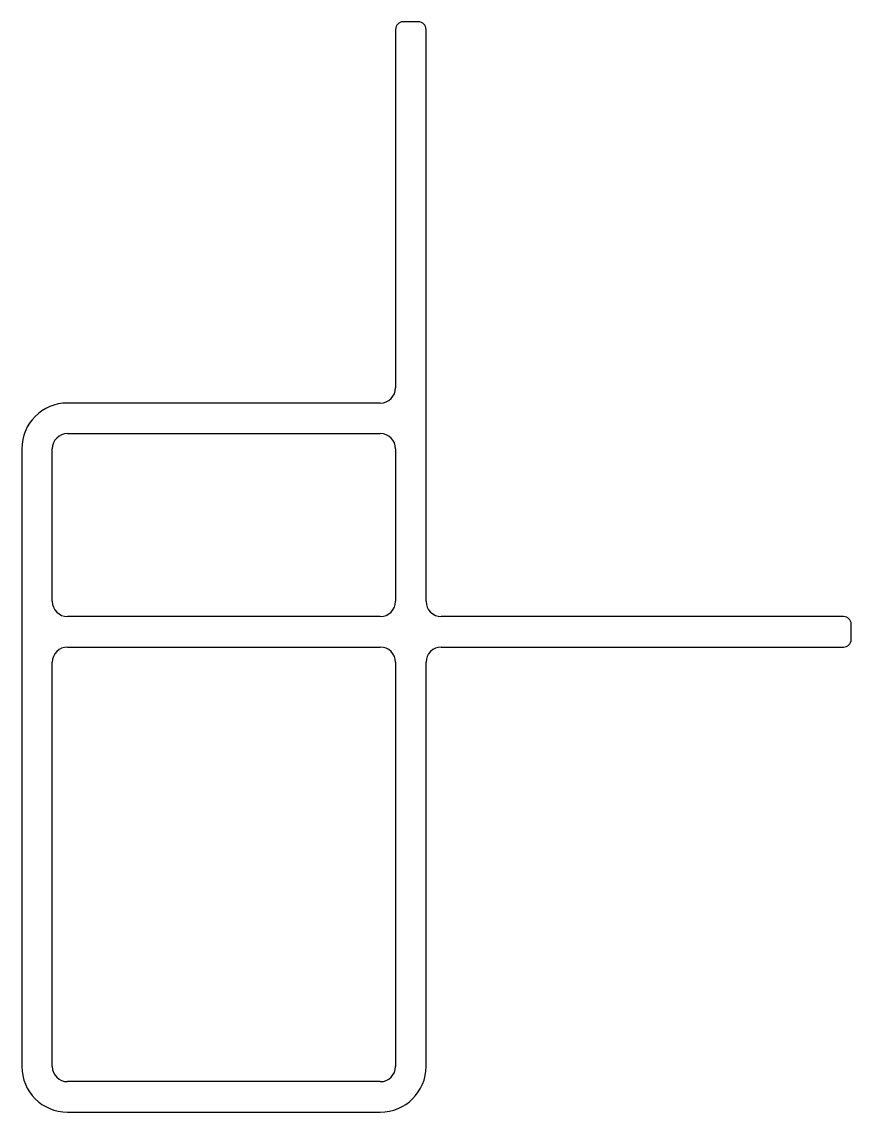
# Model space of a CAD drawing. Extents: x 2543 to 2652, y 1293 to 1436.
import ezdxf

# ---------------------------------------------------------------- set-up
doc = ezdxf.new("R2010")
doc.units = 0
doc.layers.get('0').update_dxf_attribs({"linetype": 'CONTINUOUS'})

msp = doc.modelspace()

# ---------------------------------------------------------------- linework, layer by layer
for p, q in [((2592.2, 1434.71), (2592.2, 1387.71)), ((2595.2, 1435.71), (2593.2, 1435.71)), ((2596.2, 1359.71), (2596.2, 1434.71)), ((2590.2, 1385.71), (2549.2, 1385.71)), ((2549.2, 1381.71), (2590.2, 1381.71)), ((2543.2, 1379.71), (2543.2, 1298.71)), ((2547.2, 1359.71), (2547.2, 1379.71)), ((2592.2, 1379.71), (2592.2, 1359.71)), ((2590.2, 1357.71), (2549.2, 1357.71)), ((2650.93, 1357.71), (2598.2, 1357.71)), ((2651.93, 1354.71), (2651.93, 1356.71)), ((2549.2, 1353.71), (2590.2, 1353.71)), ((2598.2, 1353.71), (2650.93, 1353.71)), ((2547.2, 1298.71), (2547.2, 1351.71)), ((2592.2, 1351.71), (2592.2, 1298.71)), ((2596.2, 1298.71), (2596.2, 1351.71)), ((2590.2, 1296.71), (2549.2, 1296.71)), ((2549.2, 1292.71), (2590.2, 1292.71))]:
    msp.add_line(p, q)
for centre, radius, start, end in [((2593.2, 1434.71), 1, 90, 180), ((2595.2, 1434.71), 1, 0, 90), ((2590.2, 1387.71), 2, 270, 360), ((2549.2, 1379.71), 6, 90, 180), ((2549.2, 1379.71), 2, 90, 180), ((2590.2, 1379.71), 2, 0, 90), ((2549.2, 1359.71), 2, 180, 270), ((2590.2, 1359.71), 2, 270, 360), ((2598.2, 1359.71), 2, 180, 270), ((2650.93, 1356.71), 1, 0, 90), ((2650.93, 1354.71), 1, 270, 0), ((2549.2, 1351.71), 2, 90, 180), ((2590.2, 1351.71), 2, 0, 90), ((2598.2, 1351.71), 2, 90, 180), ((2549.2, 1298.71), 6, 180, 270), ((2549.2, 1298.71), 2, 180, 270), ((2590.2, 1298.71), 2, 270, 0), ((2590.2, 1298.71), 6, 270, 360)]:
    msp.add_arc(centre, radius, start, end)

doc.saveas('drawing.dxf')
